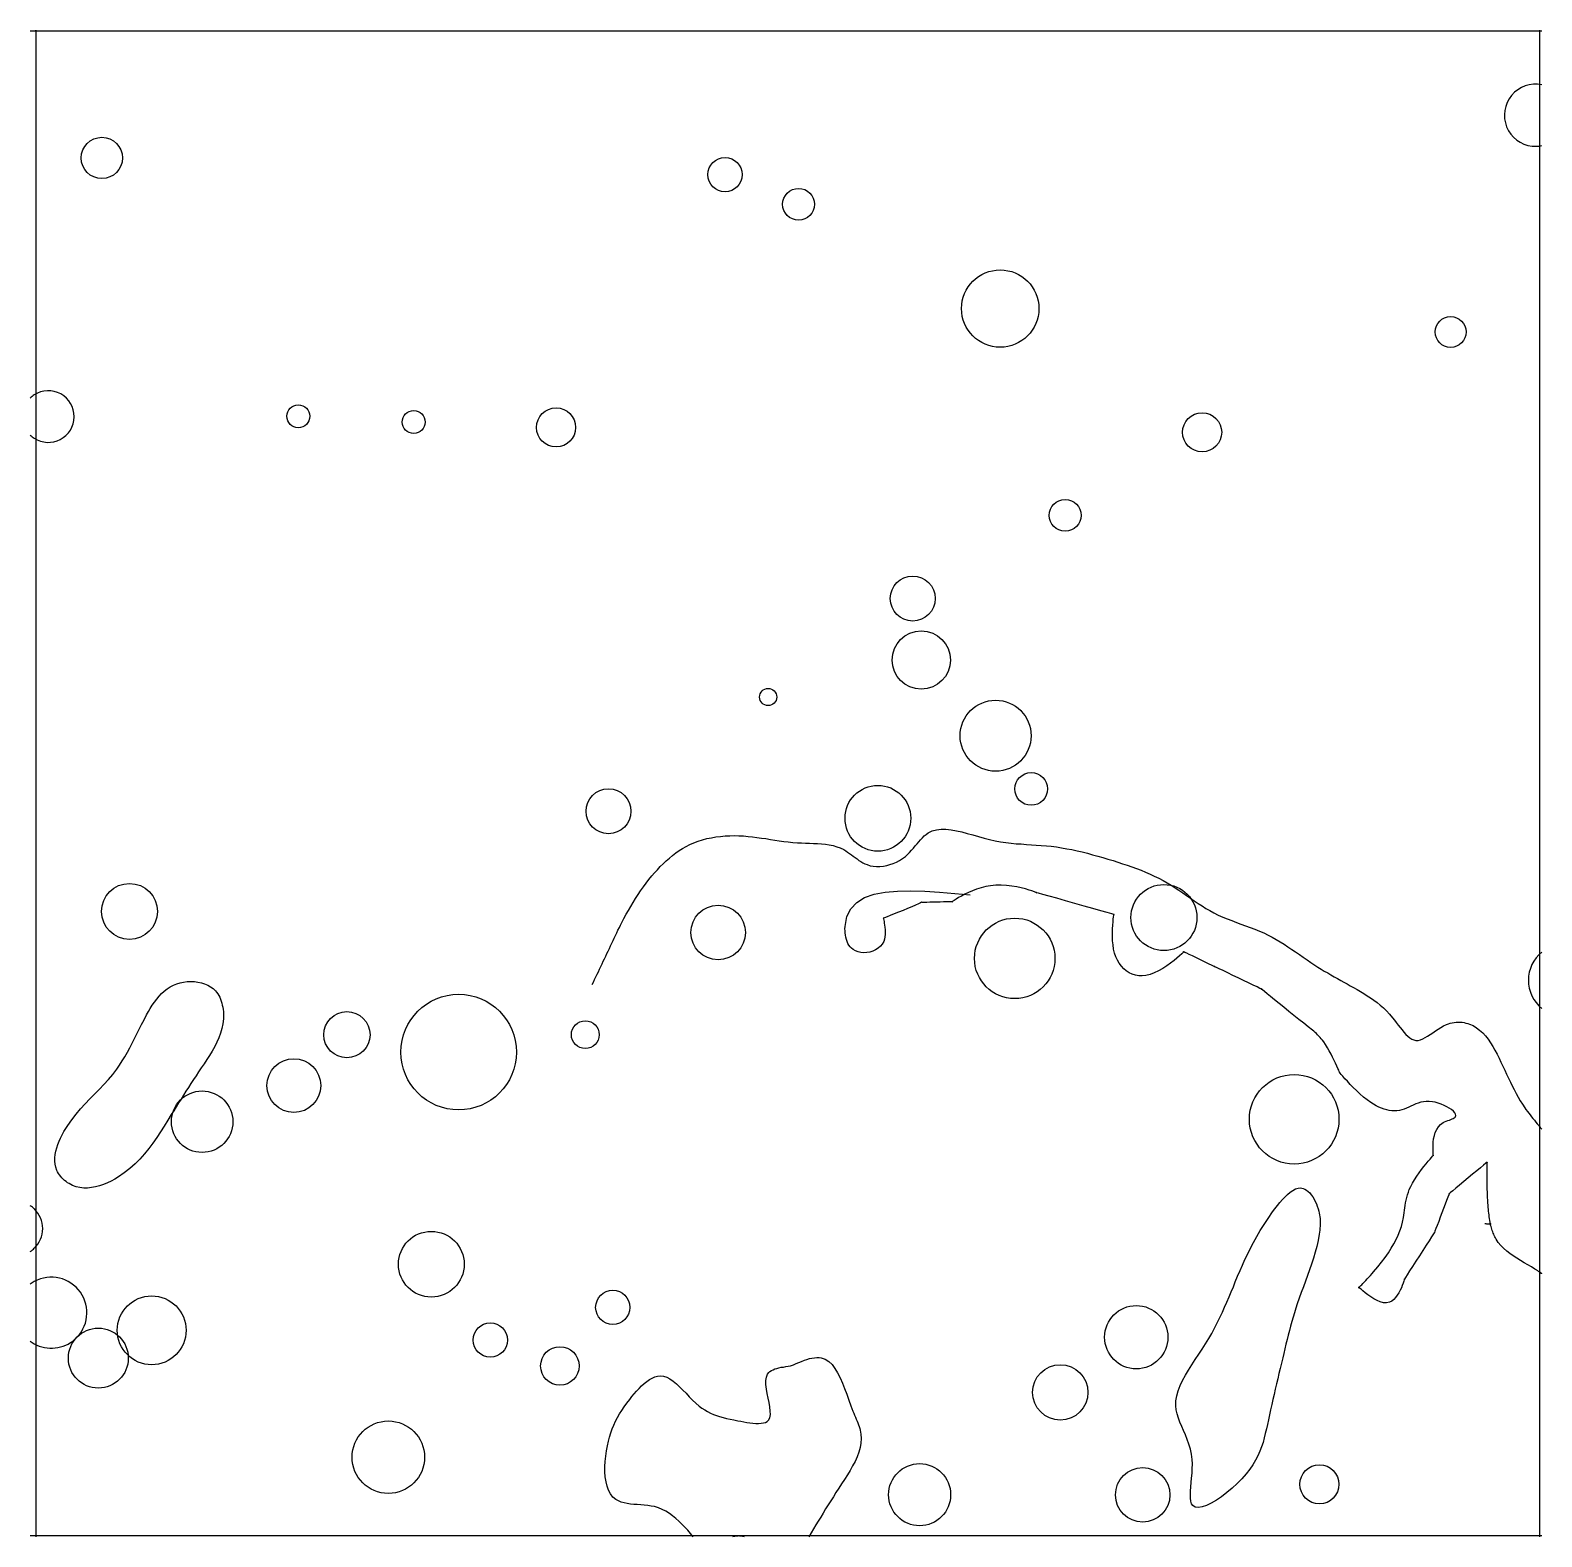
# Model space of a CAD drawing. Extents: x 10.036 to 11.025, y 4.555 to 5.54.
import ezdxf

# ---------------------------------------------------------------- set-up
doc = ezdxf.new("R2010")
doc.units = 0
doc.layers.add('LAYER1', color=7, linetype='CONTINUOUS')
doc.layers.add('LAYER12', color=5, linetype='CONTINUOUS')

msp = doc.modelspace()

# ---------------------------------------------------------------- linework, layer by layer
at = {"layer": 'LAYER1', "color": 7, "linetype": 'CONTINUOUS'}
for points in [[(10.4037, 4.9163), (10.4045, 4.9179), (10.4053, 4.9196), (10.4061, 4.9213), (10.407, 4.923), (10.4078, 4.9247), (10.4086, 4.9264), (10.4094, 4.9281), (10.4102, 4.9298), (10.411, 4.9315), (10.4118, 4.9332), (10.4126, 4.9348), (10.4134, 4.9365), (10.4142, 4.9382), (10.415, 4.9399), (10.4158, 4.9416), (10.4166, 4.9433), (10.4174, 4.945), (10.4182, 4.9467), (10.419, 4.9484), (10.4198, 4.9501), (10.4206, 4.9518), (10.4215, 4.9535), (10.4223, 4.9552), (10.4232, 4.9568), (10.4245, 4.9595), (10.426, 4.9622), (10.4274, 4.9648), (10.4289, 4.9674), (10.4305, 4.97), (10.4321, 4.9726), (10.4337, 4.9751), (10.4354, 4.9776), (10.4372, 4.9801), (10.439, 4.9825), (10.4408, 4.985), (10.4428, 4.9873), (10.4445, 4.9894), (10.4464, 4.9914), (10.4482, 4.9934), (10.4501, 4.9953), (10.4521, 4.9972), (10.4542, 4.999), (10.4563, 5.0007), (10.4584, 5.0024), (10.4606, 5.0039), (10.4629, 5.0053), (10.4652, 5.0066), (10.4676, 5.0079), (10.4703, 5.009), (10.4731, 5.0101), (10.4759, 5.011), (10.4788, 5.0117), (10.4817, 5.0123), (10.4847, 5.0128), (10.4877, 5.0132), (10.4907, 5.0135), (10.4937, 5.0136), (10.4967, 5.0137), (10.4997, 5.0136), (10.5027, 5.0135), (10.5057, 5.0132), (10.5086, 5.0129), (10.5115, 5.0125), (10.5145, 5.0121), (10.5174, 5.0117), (10.5203, 5.0112), (10.5232, 5.0108), (10.5261, 5.0103), (10.5291, 5.0099), (10.532, 5.0095), (10.535, 5.0092), (10.538, 5.009), (10.5406, 5.0089), (10.5432, 5.0088), (10.5459, 5.0087), (10.5485, 5.0086), (10.5511, 5.0085), (10.5537, 5.0083), (10.5563, 5.008), (10.5588, 5.0076), (10.5613, 5.0071), (10.5637, 5.0064), (10.566, 5.0056), (10.5683, 5.0045), (10.5696, 5.0037), (10.5708, 5.0029), (10.5721, 5.002), (10.5733, 5.0011), (10.5745, 5.0002), (10.5758, 4.9993), (10.577, 4.9984), (10.5782, 4.9975), (10.5795, 4.9967), (10.5808, 4.9959), (10.5821, 4.9952), (10.5835, 4.9947), (10.5855, 4.994), (10.5876, 4.9936), (10.5898, 4.9934), (10.5919, 4.9934), (10.5942, 4.9937), (10.5964, 4.9941), (10.5985, 4.9947), (10.6007, 4.9954), (10.6028, 4.9964), (10.6048, 4.9975), (10.6067, 4.9987), (10.6086, 5.0001), (10.61, 5.0014), (10.6113, 5.0027), (10.6126, 5.0041), (10.6138, 5.0055), (10.615, 5.0069), (10.6162, 5.0083), (10.6174, 5.0097), (10.6185, 5.011), (10.6197, 5.0123), (10.6209, 5.0135), (10.6221, 5.0145), (10.6234, 5.0154), (10.626, 5.0167), (10.6289, 5.0175), (10.6319, 5.0179), (10.6351, 5.0179), (10.6385, 5.0175), (10.642, 5.0169), (10.6455, 5.0161), (10.6491, 5.0151), (10.6528, 5.0141), (10.6564, 5.013), (10.6601, 5.012), (10.6637, 5.0111), (10.6673, 5.0103), (10.6708, 5.0097), (10.6742, 5.0092), (10.6777, 5.0088), (10.681, 5.0084), (10.6844, 5.0082), (10.6877, 5.0079), (10.691, 5.0077), (10.6942, 5.0075), (10.6975, 5.0073), (10.7008, 5.007), (10.704, 5.0067), (10.7074, 5.0063), (10.7108, 5.0057), (10.7141, 5.0051), (10.7175, 5.0045), (10.7209, 5.0038), (10.7242, 5.003), (10.7276, 5.0021), (10.731, 5.0012), (10.7344, 5.0003), (10.7377, 4.9993), (10.7411, 4.9983), (10.7444, 4.9973), (10.7475, 4.9963), (10.7506, 4.9953), (10.7536, 4.9943), (10.7567, 4.9932), (10.7597, 4.9921), (10.7627, 4.991), (10.7656, 4.9898), (10.7686, 4.9885), (10.7714, 4.9872), (10.7743, 4.9858), (10.7771, 4.9843), (10.7799, 4.9828), (10.7825, 4.9812), (10.785, 4.9796), (10.7875, 4.9779), (10.79, 4.9762), (10.7925, 4.9745), (10.795, 4.9728), (10.7975, 4.971), (10.8, 4.9693), (10.8026, 4.9677), (10.8051, 4.9661), (10.8077, 4.9646), (10.8104, 4.9632), (10.8132, 4.9617), (10.8162, 4.9604), (10.8191, 4.9592), (10.8221, 4.9581), (10.8251, 4.9569), (10.8281, 4.9558), (10.8311, 4.9547), (10.8341, 4.9536), (10.8371, 4.9525), (10.8401, 4.9513), (10.843, 4.95), (10.8458, 4.9486), (10.8485, 4.9473), (10.8511, 4.9458), (10.8537, 4.9443), (10.8563, 4.9427), (10.8588, 4.941), (10.8613, 4.9393), (10.8638, 4.9376), (10.8663, 4.9359), (10.8688, 4.9341), (10.8713, 4.9324), (10.8738, 4.9307), (10.8763, 4.929), (10.8784, 4.9277), (10.8805, 4.9264), (10.8826, 4.9251), (10.8848, 4.9239), (10.8869, 4.9226), (10.889, 4.9214), (10.8912, 4.9202), (10.8933, 4.919), (10.8954, 4.9179), (10.8975, 4.9167), (10.8996, 4.9155), (10.9017, 4.9143), (10.904, 4.9131), (10.9063, 4.9118), (10.9085, 4.9104), (10.9107, 4.909), (10.9129, 4.9076), (10.915, 4.9061), (10.9171, 4.9045), (10.9192, 4.9028), (10.9213, 4.901), (10.9233, 4.899), (10.9253, 4.8969), (10.9272, 4.8946), (10.9285, 4.893), (10.9297, 4.8914), (10.931, 4.8898), (10.9322, 4.8881), (10.9335, 4.8866), (10.9347, 4.8851), (10.936, 4.8837), (10.9373, 4.8825), (10.9385, 4.8815), (10.9399, 4.8806), (10.9412, 4.8801), (10.9425, 4.8798), (10.944, 4.8798), (10.9455, 4.8802), (10.947, 4.8808), (10.9486, 4.8816), (10.9502, 4.8825), (10.9519, 4.8836), (10.9535, 4.8848), (10.9553, 4.886), (10.957, 4.8872), (10.9588, 4.8883), (10.9606, 4.8893), (10.9625, 4.8902), (10.9638, 4.8907), (10.965, 4.891), (10.9663, 4.8913), (10.9676, 4.8915), (10.9689, 4.8917), (10.9702, 4.8917), (10.9715, 4.8917), (10.9728, 4.8916), (10.974, 4.8914), (10.9752, 4.8911), (10.9764, 4.8908), (10.9776, 4.8904), (10.9799, 4.8894), (10.9822, 4.888), (10.9842, 4.8865), (10.9862, 4.8847), (10.988, 4.8827), (10.9897, 4.8805), (10.9913, 4.8782), (10.9928, 4.8758), (10.9942, 4.8733), (10.9956, 4.8708), (10.9969, 4.8682), (10.9981, 4.8656), (10.9994, 4.8629), (11.0006, 4.8603), (11.0018, 4.8577), (11.003, 4.8551), (11.0043, 4.8525), (11.0055, 4.85), (11.0067, 4.8476), (11.008, 4.8451), (11.0093, 4.8427), (11.0107, 4.8403), (11.0122, 4.838), (11.0137, 4.8357), (11.0145, 4.8345), (11.0154, 4.8333), (11.0163, 4.8321), (11.0172, 4.831), (11.0181, 4.8298), (11.019, 4.8286), (11.02, 4.8275), (11.0209, 4.8263), (11.0219, 4.8252), (11.0229, 4.8241)], [(10.5952, 4.9537), (10.5953, 4.9521), (10.5954, 4.9506), (10.5953, 4.949), (10.5952, 4.9475), (10.5949, 4.9459), (10.5944, 4.9445), (10.5935, 4.9428), (10.5922, 4.9413), (10.5908, 4.94), (10.5891, 4.9389), (10.5873, 4.9381), (10.5854, 4.9375), (10.5834, 4.9372), (10.5814, 4.9371), (10.5795, 4.9373), (10.5776, 4.9377), (10.5759, 4.9383), (10.5744, 4.9392), (10.5733, 4.94), (10.5724, 4.941), (10.5716, 4.9421), (10.571, 4.9432), (10.5704, 4.9445), (10.57, 4.9458), (10.5696, 4.9472), (10.5694, 4.9486), (10.5692, 4.95), (10.5691, 4.9514), (10.569, 4.9528), (10.5691, 4.9542), (10.5702, 4.9607), (10.5728, 4.9659), (10.5768, 4.97), (10.5819, 4.9731), (10.5882, 4.9753), (10.5954, 4.9767), (10.6034, 4.9774), (10.6121, 4.9776), (10.6213, 4.9773), (10.631, 4.9767), (10.6409, 4.9758), (10.6509, 4.9749)], [(10.7769, 4.9268), (10.7742, 4.9252), (10.7714, 4.9239), (10.7686, 4.9228), (10.7658, 4.9222), (10.7635, 4.9219), (10.7612, 4.922), (10.759, 4.9224), (10.757, 4.9231), (10.755, 4.924), (10.7531, 4.9252), (10.7514, 4.9266), (10.7499, 4.9283), (10.7485, 4.9302), (10.7473, 4.9322), (10.7462, 4.9345), (10.7454, 4.9369), (10.7448, 4.9395), (10.7444, 4.9422), (10.7441, 4.9449), (10.744, 4.9476), (10.744, 4.9503), (10.7441, 4.9528), (10.7442, 4.9551), (10.7444, 4.9572), (10.7446, 4.959), (10.7448, 4.9605), (10.7449, 4.9615), (10.745, 4.9621), (10.745, 4.9621), (10.745, 4.9622), (10.745, 4.9622), (10.745, 4.9622), (10.745, 4.9622), (10.745, 4.9622), (10.745, 4.9622), (10.745, 4.9622), (10.745, 4.9621), (10.745, 4.9621), (10.745, 4.9621), (10.745, 4.9621), (10.745, 4.9621), (10.745, 4.9621), (10.745, 4.9621), (10.745, 4.962), (10.745, 4.962), (10.745, 4.9621), (10.745, 4.9621), (10.745, 4.9621), (10.745, 4.9621), (10.745, 4.9621), (10.745, 4.9621), (10.745, 4.9621), (10.745, 4.9621), (10.745, 4.9621), (10.745, 4.9621), (10.745, 4.9621), (10.745, 4.9621), (10.745, 4.9621), (10.745, 4.9621), (10.745, 4.9621), (10.745, 4.9621), (10.745, 4.9621), (10.745, 4.9621), (10.745, 4.9621), (10.745, 4.9621), (10.745, 4.9621), (10.745, 4.9621), (10.745, 4.9621), (10.745, 4.9621), (10.745, 4.9621), (10.745, 4.9621), (10.745, 4.9621), (10.745, 4.9621), (10.745, 4.9621), (10.745, 4.9621), (10.745, 4.9621), (10.745, 4.9621), (10.745, 4.9621), (10.7451, 4.9621), (10.7451, 4.9621), (10.7451, 4.9621), (10.7451, 4.9621), (10.7451, 4.9621), (10.7451, 4.9621), (10.7451, 4.9621), (10.7451, 4.9621), (10.7451, 4.9621), (10.745, 4.9621), (10.7436, 4.9625), (10.7406, 4.9633), (10.7364, 4.9645), (10.7312, 4.966), (10.7255, 4.9676), (10.7194, 4.9693), (10.7134, 4.9711), (10.7077, 4.9727), (10.7026, 4.9741), (10.6985, 4.9752), (10.6957, 4.976), (10.6945, 4.9763), (10.6945, 4.9764), (10.6944, 4.9764), (10.6944, 4.9763), (10.6944, 4.9763), (10.6945, 4.9763), (10.6945, 4.9763), (10.6945, 4.9763), (10.6945, 4.9763), (10.6945, 4.9763), (10.6945, 4.9763), (10.6945, 4.9763), (10.6945, 4.9763), (10.694, 4.9765), (10.693, 4.9769), (10.6914, 4.9775), (10.6895, 4.9781), (10.6871, 4.9788), (10.6844, 4.9795), (10.6814, 4.9801), (10.6782, 4.9806), (10.6748, 4.981), (10.6713, 4.9812), (10.6678, 4.9812), (10.6642, 4.9809), (10.6611, 4.9803), (10.6581, 4.9796), (10.6552, 4.9786), (10.6524, 4.9776), (10.6498, 4.9764), (10.6474, 4.9753), (10.6453, 4.9741), (10.6434, 4.9731), (10.6418, 4.9721), (10.6406, 4.9713), (10.6397, 4.9707), (10.6392, 4.9704), (10.6392, 4.9704), (10.6392, 4.9704), (10.6392, 4.9704), (10.6392, 4.9704), (10.6392, 4.9704), (10.6392, 4.9704), (10.6392, 4.9704), (10.6392, 4.9704), (10.6392, 4.9704), (10.6392, 4.9704), (10.6392, 4.9704), (10.6392, 4.9704), (10.6392, 4.9704), (10.6393, 4.9704), (10.6393, 4.9704), (10.6393, 4.9704), (10.6393, 4.9704), (10.6393, 4.9704), (10.6393, 4.9704), (10.6393, 4.9704), (10.6392, 4.9704), (10.6392, 4.9704), (10.6392, 4.9704), (10.6392, 4.9704), (10.6392, 4.9704), (10.6392, 4.9704), (10.6392, 4.9704), (10.6392, 4.9704), (10.6392, 4.9704), (10.6392, 4.9704), (10.6393, 4.9704), (10.6393, 4.9704), (10.6393, 4.9704), (10.6392, 4.9704), (10.6392, 4.9704), (10.6392, 4.9704), (10.6392, 4.9704), (10.6392, 4.9704), (10.6392, 4.9704), (10.6392, 4.9704), (10.6392, 4.9704), (10.6392, 4.9704), (10.6392, 4.9704), (10.6392, 4.9704), (10.6392, 4.9704), (10.6392, 4.9704), (10.6392, 4.9704), (10.6392, 4.9704), (10.6393, 4.9704), (10.6393, 4.9704), (10.6393, 4.9704), (10.6394, 4.9704), (10.6394, 4.9704), (10.6394, 4.9704), (10.6395, 4.9704), (10.6395, 4.9704), (10.6394, 4.9704), (10.6394, 4.9704), (10.6393, 4.9704), (10.6392, 4.9704), (10.6385, 4.9704), (10.6372, 4.9704), (10.6355, 4.9703), (10.6335, 4.9703), (10.6313, 4.9702), (10.629, 4.9701), (10.6267, 4.9701), (10.6245, 4.9701), (10.6226, 4.97), (10.621, 4.97), (10.6198, 4.97), (10.6191, 4.9701), (10.6191, 4.9701), (10.619, 4.9701), (10.619, 4.9701), (10.619, 4.9701), (10.619, 4.9701), (10.6191, 4.9702), (10.6191, 4.9702), (10.6191, 4.9702), (10.6191, 4.9701), (10.6191, 4.9701), (10.6191, 4.9701), (10.6191, 4.9701), (10.6185, 4.9697), (10.6171, 4.9691), (10.6151, 4.9682), (10.6127, 4.9672), (10.61, 4.966), (10.6071, 4.9648), (10.6041, 4.9636), (10.6013, 4.9625), (10.5987, 4.9615), (10.5966, 4.9606), (10.595, 4.96), (10.5941, 4.9596), (10.5941, 4.9596), (10.594, 4.9596), (10.594, 4.9596), (10.594, 4.9596), (10.594, 4.9596), (10.594, 4.9596), (10.594, 4.9596), (10.594, 4.9596), (10.5941, 4.9596), (10.5941, 4.9596), (10.5941, 4.9596), (10.5941, 4.9596), (10.5942, 4.9596), (10.5942, 4.9596), (10.5942, 4.9596), (10.5942, 4.9596), (10.5942, 4.9596), (10.5942, 4.9596), (10.5942, 4.9596), (10.5942, 4.9596), (10.5942, 4.9596), (10.5942, 4.9596), (10.5941, 4.9596), (10.5941, 4.9596), (10.5941, 4.9596), (10.5941, 4.9596), (10.5941, 4.9596), (10.5941, 4.9596), (10.5941, 4.9596), (10.5941, 4.9596), (10.5941, 4.9596), (10.5941, 4.9596), (10.5941, 4.9596), (10.5941, 4.9596), (10.5941, 4.9596), (10.5941, 4.9596), (10.5941, 4.9596), (10.5941, 4.9596), (10.5941, 4.9596), (10.5942, 4.9596), (10.5942, 4.9596), (10.5942, 4.9596), (10.5942, 4.9596), (10.5942, 4.9596), (10.5942, 4.9596), (10.5942, 4.9596), (10.5941, 4.9596), (10.5941, 4.9596), (10.5941, 4.9596), (10.5941, 4.9597), (10.5941, 4.9597), (10.5941, 4.9597), (10.5941, 4.9598), (10.5941, 4.9598), (10.5941, 4.9598), (10.5941, 4.9598), (10.5941, 4.9598), (10.5941, 4.9597), (10.5941, 4.9597), (10.5941, 4.9596), (10.5943, 4.9592), (10.5944, 4.9584), (10.5946, 4.9575), (10.5948, 4.9564), (10.595, 4.9551), (10.5952, 4.9537)], [(10.9376, 4.7805), (10.9382, 4.7823), (10.9391, 4.7842), (10.9403, 4.7864), (10.9416, 4.7887), (10.9431, 4.791), (10.9446, 4.7932), (10.9462, 4.7953), (10.9478, 4.7973), (10.9492, 4.7991), (10.9506, 4.8007), (10.9518, 4.8021), (10.9527, 4.8032), (10.9534, 4.804), (10.9538, 4.8045), (10.9539, 4.8046), (10.9539, 4.8046), (10.9539, 4.8046), (10.9539, 4.8046), (10.9539, 4.8047), (10.9539, 4.8047), (10.9539, 4.8046), (10.9539, 4.8046), (10.9539, 4.8046), (10.9539, 4.8046), (10.9538, 4.8046), (10.9538, 4.8045), (10.9538, 4.8045), (10.9538, 4.8044), (10.9538, 4.8044), (10.9538, 4.8044), (10.9538, 4.8044), (10.9538, 4.8043), (10.9538, 4.8043), (10.9538, 4.8043), (10.9538, 4.8044), (10.9538, 4.8044), (10.9538, 4.8044), (10.9538, 4.8045), (10.9538, 4.8052), (10.9537, 4.8062), (10.9537, 4.8076), (10.9537, 4.8093), (10.9537, 4.8112), (10.9539, 4.8132), (10.9541, 4.8153), (10.9546, 4.8175), (10.9552, 4.8195), (10.9561, 4.8215), (10.9572, 4.8232), (10.9585, 4.8247), (10.9594, 4.8254), (10.9604, 4.826), (10.9613, 4.8265), (10.9624, 4.827), (10.9634, 4.8274), (10.9644, 4.8277), (10.9653, 4.8281), (10.9662, 4.8284), (10.9669, 4.8288), (10.9676, 4.8291), (10.9681, 4.8295), (10.9685, 4.8299), (10.9687, 4.8307), (10.9685, 4.8315), (10.9679, 4.8325), (10.967, 4.8335), (10.9658, 4.8345), (10.9643, 4.8355), (10.9627, 4.8364), (10.9609, 4.8373), (10.959, 4.8381), (10.9571, 4.8388), (10.9551, 4.8394), (10.9533, 4.8397), (10.9512, 4.8399), (10.9493, 4.8399), (10.9474, 4.8397), (10.9457, 4.8393), (10.944, 4.8388), (10.9424, 4.8382), (10.9408, 4.8375), (10.9393, 4.8368), (10.9378, 4.8361), (10.9363, 4.8354), (10.9348, 4.8349), (10.9332, 4.8344), (10.9317, 4.834), (10.9301, 4.8338), (10.9285, 4.8337), (10.9268, 4.8338), (10.9251, 4.834), (10.9235, 4.8343), (10.9218, 4.8348), (10.92, 4.8354), (10.9183, 4.8361), (10.9165, 4.837), (10.9148, 4.838), (10.913, 4.8391), (10.9106, 4.8408), (10.9082, 4.8427), (10.9059, 4.8448), (10.9036, 4.8469), (10.9015, 4.849), (10.8995, 4.851), (10.8977, 4.853), (10.8961, 4.8547), (10.8947, 4.8563), (10.8937, 4.8575), (10.893, 4.8584), (10.8926, 4.8589), (10.8926, 4.8589), (10.8925, 4.8589), (10.8925, 4.8589), (10.8925, 4.8589), (10.8925, 4.8589), (10.8925, 4.8589), (10.8925, 4.8589), (10.8925, 4.8589), (10.8925, 4.8589), (10.8926, 4.8589), (10.8926, 4.8589), (10.8926, 4.8589), (10.8926, 4.8589), (10.8926, 4.8589), (10.8926, 4.8589), (10.8926, 4.8589), (10.8926, 4.8589), (10.8926, 4.8589), (10.8926, 4.8589), (10.8926, 4.8589), (10.8926, 4.8589), (10.8926, 4.8589), (10.8926, 4.8589), (10.8926, 4.8589), (10.8926, 4.8588), (10.8926, 4.8588), (10.8926, 4.8588), (10.8926, 4.8588), (10.8926, 4.8588), (10.8926, 4.8587), (10.8926, 4.8587), (10.8926, 4.8587), (10.8926, 4.8588), (10.8926, 4.8588), (10.8926, 4.8588), (10.8926, 4.8589), (10.8924, 4.8594), (10.892, 4.8603), (10.8914, 4.8615), (10.8908, 4.863), (10.89, 4.8648), (10.889, 4.8667), (10.888, 4.8687), (10.887, 4.8708), (10.8858, 4.873), (10.8846, 4.875), (10.8834, 4.877), (10.8822, 4.8788), (10.8814, 4.8799), (10.8806, 4.8808), (10.8798, 4.8817), (10.8791, 4.8826), (10.8782, 4.8834), (10.8774, 4.8842), (10.8766, 4.885), (10.8757, 4.8857), (10.8748, 4.8864), (10.8739, 4.8872), (10.873, 4.8879), (10.872, 4.8887), (10.8691, 4.891), (10.866, 4.8935), (10.8627, 4.8961), (10.8594, 4.8987), (10.8562, 4.9014), (10.8531, 4.9039), (10.8501, 4.9063), (10.8475, 4.9084), (10.8452, 4.9103), (10.8434, 4.9118), (10.8421, 4.9128), (10.8414, 4.9134), (10.8414, 4.9134), (10.8413, 4.9134), (10.8413, 4.9134), (10.8413, 4.9134), (10.8413, 4.9134), (10.8413, 4.9134), (10.8413, 4.9134), (10.8413, 4.9134), (10.8413, 4.9134), (10.8413, 4.9134), (10.8414, 4.9134), (10.8414, 4.9134), (10.8414, 4.9133), (10.8414, 4.9133), (10.8415, 4.9133), (10.8415, 4.9133), (10.8415, 4.9133), (10.8415, 4.9133), (10.8415, 4.9133), (10.8415, 4.9133), (10.8415, 4.9133), (10.8415, 4.9133), (10.8414, 4.9133), (10.8414, 4.9134), (10.8404, 4.9138), (10.8386, 4.9147), (10.8361, 4.9159), (10.8331, 4.9173), (10.8298, 4.9189), (10.8263, 4.9206), (10.8227, 4.9223), (10.8194, 4.9239), (10.8164, 4.9254), (10.8139, 4.9266), (10.812, 4.9275), (10.811, 4.9279), (10.8109, 4.928), (10.8109, 4.928), (10.8108, 4.928), (10.8108, 4.928), (10.8108, 4.928), (10.8108, 4.928), (10.8108, 4.928), (10.8108, 4.928), (10.8109, 4.928), (10.8109, 4.928), (10.8109, 4.928), (10.811, 4.9279), (10.811, 4.9279), (10.8111, 4.9279), (10.8111, 4.9279), (10.8111, 4.9279), (10.8112, 4.9279), (10.8112, 4.9278), (10.8112, 4.9278), (10.8112, 4.9278), (10.8112, 4.9279), (10.8111, 4.9279), (10.811, 4.9279), (10.811, 4.9279), (10.8102, 4.9283), (10.8089, 4.9289), (10.8072, 4.9297), (10.8052, 4.9307), (10.803, 4.9317), (10.8008, 4.9328), (10.7985, 4.9339), (10.7963, 4.935), (10.7943, 4.9359), (10.7926, 4.9367), (10.7914, 4.9373), (10.7907, 4.9377), (10.7906, 4.9377), (10.7906, 4.9377), (10.7905, 4.9378), (10.7905, 4.9378), (10.7905, 4.9378), (10.7905, 4.9378), (10.7906, 4.9377), (10.7906, 4.9377), (10.7906, 4.9377), (10.7906, 4.9377), (10.7907, 4.9377), (10.7907, 4.9377), (10.7907, 4.9377), (10.7907, 4.9376), (10.7907, 4.9376), (10.7907, 4.9376), (10.7907, 4.9376), (10.7907, 4.9376), (10.7907, 4.9376), (10.7907, 4.9376), (10.7907, 4.9376), (10.7907, 4.9376), (10.7907, 4.9377), (10.7907, 4.9377), (10.7907, 4.9377), (10.7907, 4.9377), (10.7907, 4.9377), (10.7907, 4.9377), (10.7907, 4.9377), (10.7907, 4.9378), (10.7908, 4.9378), (10.7908, 4.9378), (10.7908, 4.9377), (10.7907, 4.9377), (10.7907, 4.9377), (10.7907, 4.9377), (10.7902, 4.9372), (10.7893, 4.9363), (10.7879, 4.9351), (10.7862, 4.9336), (10.7843, 4.932), (10.782, 4.9302), (10.7795, 4.9285), (10.7769, 4.9268)], [(10.1573, 4.9122), (10.1581, 4.9113), (10.1588, 4.9103), (10.1595, 4.9092), (10.1601, 4.908), (10.1606, 4.9068), (10.1611, 4.9055), (10.1615, 4.9042), (10.1618, 4.9028), (10.1621, 4.9014), (10.1623, 4.9), (10.1625, 4.8986), (10.1626, 4.8972), (10.1625, 4.8939), (10.1622, 4.8907), (10.1615, 4.8876), (10.1607, 4.8845), (10.1595, 4.8815), (10.1582, 4.8786), (10.1568, 4.8757), (10.1552, 4.8728), (10.1535, 4.87), (10.1517, 4.8672), (10.1499, 4.8645), (10.148, 4.8618), (10.1463, 4.8592), (10.1446, 4.8567), (10.143, 4.8541), (10.1413, 4.8516), (10.1397, 4.849), (10.138, 4.8465), (10.1364, 4.844), (10.1348, 4.8414), (10.1332, 4.8389), (10.1316, 4.8364), (10.13, 4.8338), (10.1284, 4.8313), (10.1261, 4.8275), (10.1237, 4.8237), (10.1213, 4.8199), (10.1189, 4.8162), (10.1163, 4.8126), (10.1137, 4.809), (10.1109, 4.8055), (10.1079, 4.8022), (10.1047, 4.799), (10.1014, 4.7959), (10.0977, 4.7931), (10.0939, 4.7905), (10.0915, 4.7891), (10.0891, 4.7878), (10.0866, 4.7866), (10.0841, 4.7855), (10.0815, 4.7847), (10.0789, 4.784), (10.0763, 4.7835), (10.0737, 4.7832), (10.0712, 4.7832), (10.0686, 4.7835), (10.0662, 4.7841), (10.0638, 4.7849), (10.0627, 4.7855), (10.0616, 4.7861), (10.0606, 4.7867), (10.0596, 4.7874), (10.0586, 4.7882), (10.0577, 4.789), (10.0569, 4.7899), (10.0561, 4.7908), (10.0553, 4.7918), (10.0547, 4.7928), (10.0541, 4.7938), (10.0536, 4.7948), (10.0529, 4.7968), (10.0524, 4.7988), (10.0522, 4.8009), (10.0522, 4.803), (10.0525, 4.8052), (10.0529, 4.8073), (10.0535, 4.8095), (10.0542, 4.8117), (10.055, 4.8138), (10.056, 4.8159), (10.057, 4.818), (10.0582, 4.8201), (10.0607, 4.8241), (10.0634, 4.8279), (10.0662, 4.8315), (10.0691, 4.835), (10.0722, 4.8383), (10.0752, 4.8415), (10.0783, 4.8447), (10.0814, 4.8478), (10.0844, 4.851), (10.0873, 4.8542), (10.0901, 4.8575), (10.0927, 4.8609), (10.0946, 4.8635), (10.0964, 4.8663), (10.0981, 4.8691), (10.0997, 4.872), (10.1013, 4.875), (10.1028, 4.8779), (10.1044, 4.881), (10.1059, 4.884), (10.1074, 4.8871), (10.109, 4.8902), (10.1106, 4.8933), (10.1123, 4.8964), (10.1135, 4.8986), (10.1147, 4.9007), (10.116, 4.9028), (10.1174, 4.9048), (10.1189, 4.9068), (10.1204, 4.9087), (10.1221, 4.9104), (10.1238, 4.912), (10.1257, 4.9135), (10.1277, 4.9148), (10.1298, 4.9159), (10.132, 4.9168), (10.1342, 4.9175), (10.1365, 4.9179), (10.1388, 4.9182), (10.1411, 4.9183), (10.1435, 4.9182), (10.1458, 4.9179), (10.1481, 4.9175), (10.1502, 4.9168), (10.1523, 4.9159), (10.1541, 4.9149), (10.1558, 4.9137), (10.1573, 4.9122)], [(11.0229, 4.8241), (11.0238, 4.8229), (11.0248, 4.8218)], [(10.9911, 4.7598), (10.991, 4.7609), (10.9908, 4.7621), (10.9907, 4.7632), (10.9905, 4.7644), (10.9904, 4.7656), (10.9902, 4.7668), (10.9901, 4.7681), (10.99, 4.7693), (10.9898, 4.7707), (10.9897, 4.772), (10.9896, 4.7735), (10.9895, 4.7749), (10.9894, 4.7775), (10.9893, 4.7801), (10.9892, 4.7829), (10.9892, 4.7856), (10.9891, 4.7882), (10.9891, 4.7907), (10.9891, 4.7931), (10.9891, 4.7952), (10.9891, 4.797), (10.9891, 4.7984), (10.9891, 4.7995), (10.9891, 4.8001), (10.9891, 4.8001), (10.9891, 4.8002), (10.9891, 4.8002), (10.9891, 4.8002), (10.9891, 4.8002), (10.9891, 4.8002), (10.9891, 4.8002), (10.9891, 4.8002), (10.9891, 4.8001), (10.9891, 4.8001), (10.9891, 4.8001), (10.9891, 4.8001), (10.9891, 4.8001), (10.9891, 4.8), (10.9891, 4.8), (10.9891, 4.8), (10.9891, 4.8), (10.9891, 4.8), (10.9891, 4.8), (10.9891, 4.8), (10.9891, 4.8001), (10.9891, 4.8001), (10.9891, 4.8001), (10.9891, 4.8001), (10.9891, 4.8001), (10.9891, 4.8001), (10.9891, 4.8001), (10.9891, 4.8001), (10.9891, 4.8001), (10.9891, 4.8001), (10.9891, 4.8001), (10.9891, 4.8001), (10.9891, 4.8001), (10.9891, 4.8001), (10.9891, 4.8001), (10.9891, 4.8001), (10.9891, 4.8001), (10.9891, 4.8001), (10.9891, 4.8001), (10.9891, 4.8001), (10.9891, 4.8), (10.9891, 4.8), (10.9891, 4.8), (10.9891, 4.8), (10.9891, 4.8), (10.9891, 4.8001), (10.9891, 4.8001), (10.9891, 4.8001), (10.9891, 4.8001), (10.9892, 4.8001), (10.9892, 4.8001), (10.9892, 4.8001), (10.9892, 4.8001), (10.9892, 4.8002), (10.9892, 4.8002), (10.9892, 4.8002), (10.9892, 4.8002), (10.9892, 4.8001), (10.9892, 4.8001), (10.9891, 4.8001), (10.9883, 4.7994), (10.9868, 4.7982), (10.9848, 4.7965), (10.9823, 4.7944), (10.9796, 4.7922), (10.9767, 4.7898), (10.9738, 4.7874), (10.9711, 4.7851), (10.9686, 4.7831), (10.9666, 4.7814), (10.9651, 4.7802), (10.9643, 4.7795), (10.9643, 4.7795), (10.9642, 4.7795), (10.9642, 4.7795), (10.9642, 4.7795), (10.9642, 4.7795), (10.9642, 4.7795), (10.9642, 4.7795), (10.9642, 4.7795), (10.9643, 4.7795), (10.9643, 4.7795), (10.9643, 4.7795), (10.9643, 4.7795), (10.9643, 4.7796), (10.9643, 4.7796), (10.9643, 4.7795), (10.9643, 4.7795), (10.9643, 4.7795), (10.9643, 4.7795), (10.9643, 4.7795), (10.9643, 4.7795), (10.9643, 4.7795), (10.9643, 4.7795), (10.9643, 4.7795), (10.9643, 4.7795), (10.9643, 4.7796), (10.9643, 4.7796), (10.9643, 4.7796), (10.9643, 4.7796), (10.9643, 4.7797), (10.9644, 4.7797), (10.9644, 4.7797), (10.9644, 4.7797), (10.9644, 4.7797), (10.9643, 4.7797), (10.9643, 4.7796), (10.9643, 4.7795), (10.964, 4.7787), (10.9634, 4.7772), (10.9626, 4.7751), (10.9617, 4.7726), (10.9606, 4.7699), (10.9595, 4.767), (10.9584, 4.7641), (10.9574, 4.7613), (10.9564, 4.7588), (10.9556, 4.7567), (10.955, 4.7551), (10.9547, 4.7542), (10.9546, 4.7542), (10.9546, 4.7541), (10.9546, 4.7541), (10.9546, 4.7541), (10.9546, 4.754), (10.9546, 4.7541), (10.9546, 4.7541), (10.9546, 4.7541), (10.9546, 4.7541), (10.9546, 4.7542), (10.9546, 4.7542), (10.9547, 4.7542), (10.9547, 4.7543), (10.9547, 4.7543), (10.9547, 4.7543), (10.9547, 4.7544), (10.9547, 4.7544), (10.9547, 4.7544), (10.9547, 4.7544), (10.9547, 4.7544), (10.9547, 4.7544), (10.9547, 4.7543), (10.9547, 4.7543), (10.9547, 4.7542), (10.954, 4.7532), (10.9528, 4.7514), (10.9512, 4.7488), (10.9493, 4.7458), (10.9471, 4.7424), (10.9448, 4.7389), (10.9425, 4.7353), (10.9403, 4.732), (10.9384, 4.729), (10.9368, 4.7265), (10.9356, 4.7247), (10.935, 4.7237), (10.935, 4.7237), (10.935, 4.7237), (10.935, 4.7236), (10.935, 4.7236), (10.935, 4.7236), (10.935, 4.7236), (10.935, 4.7236), (10.935, 4.7237), (10.935, 4.7237), (10.935, 4.7237), (10.935, 4.7237), (10.935, 4.7237), (10.935, 4.7237), (10.935, 4.7238), (10.9351, 4.7238), (10.9351, 4.7238), (10.9351, 4.7238), (10.9351, 4.7238), (10.9351, 4.7238), (10.935, 4.7238), (10.935, 4.7238), (10.935, 4.7238), (10.935, 4.7237), (10.935, 4.7237), (10.935, 4.7237), (10.935, 4.7237), (10.935, 4.7237), (10.935, 4.7237), (10.935, 4.7237), (10.935, 4.7237), (10.935, 4.7237), (10.935, 4.7237), (10.935, 4.7237), (10.935, 4.7237), (10.935, 4.7237), (10.935, 4.7237), (10.935, 4.7238), (10.935, 4.7238), (10.9351, 4.7238), (10.9351, 4.7239), (10.9351, 4.7239), (10.9351, 4.7239), (10.9351, 4.7239), (10.9351, 4.7239), (10.9351, 4.7239), (10.9351, 4.7239), (10.9351, 4.7238), (10.935, 4.7237), (10.9349, 4.7232), (10.9346, 4.7223), (10.9341, 4.721), (10.9336, 4.7196), (10.933, 4.718), (10.9322, 4.7164), (10.9313, 4.7147), (10.9303, 4.7131), (10.9292, 4.7116), (10.928, 4.7103), (10.9267, 4.7092), (10.9252, 4.7085), (10.9233, 4.7081), (10.9213, 4.7082), (10.9192, 4.7088), (10.9171, 4.7096), (10.915, 4.7108), (10.913, 4.7121), (10.9111, 4.7134), (10.9094, 4.7148), (10.9078, 4.716), (10.9066, 4.7171), (10.9056, 4.7178), (10.9049, 4.7182), (10.9049, 4.7182), (10.9048, 4.7182), (10.9047, 4.7182), (10.9047, 4.7182), (10.9047, 4.7182), (10.9047, 4.7182), (10.9047, 4.7182), (10.9047, 4.7182), (10.9047, 4.7182), (10.9048, 4.7182), (10.9049, 4.7182), (10.9049, 4.7182), (10.9053, 4.7184), (10.9058, 4.7188), (10.9064, 4.7194), (10.9071, 4.72), (10.9079, 4.7208), (10.9088, 4.7218), (10.9097, 4.7227), (10.9107, 4.7238), (10.9117, 4.7249), (10.9128, 4.7261), (10.9138, 4.7273), (10.9148, 4.7284), (10.9176, 4.7317), (10.9201, 4.7348), (10.9224, 4.7379), (10.9245, 4.7409), (10.9264, 4.7438), (10.9281, 4.7467), (10.9296, 4.7495), (10.9309, 4.7524), (10.9321, 4.7552), (10.933, 4.7581), (10.9338, 4.761), (10.9344, 4.764), (10.9346, 4.7655), (10.9348, 4.7671), (10.9351, 4.7687), (10.9353, 4.7703), (10.9355, 4.7719), (10.9358, 4.7736), (10.9361, 4.7753), (10.9365, 4.777), (10.937, 4.7787), (10.9376, 4.7805)], [(10.879, 4.7681), (10.8793, 4.7669), (10.8795, 4.7657), (10.8797, 4.7645), (10.8798, 4.7632), (10.8799, 4.762), (10.8799, 4.7607), (10.8799, 4.7594), (10.8798, 4.7582), (10.8797, 4.7569), (10.8796, 4.7556), (10.8794, 4.7543), (10.8792, 4.753), (10.8785, 4.749), (10.8776, 4.745), (10.8766, 4.7412), (10.8755, 4.7373), (10.8743, 4.7335), (10.873, 4.7298), (10.8716, 4.7261), (10.8703, 4.7224), (10.8689, 4.7186), (10.8675, 4.7149), (10.8662, 4.7112), (10.8649, 4.7075), (10.8639, 4.7046), (10.863, 4.7017), (10.8622, 4.6988), (10.8613, 4.6959), (10.8605, 4.693), (10.8598, 4.69), (10.859, 4.687), (10.8583, 4.6841), (10.8575, 4.6811), (10.8568, 4.6781), (10.8561, 4.6751), (10.8554, 4.6721), (10.8546, 4.6687), (10.8538, 4.6653), (10.8529, 4.6619), (10.8521, 4.6585), (10.8513, 4.6551), (10.8505, 4.6517), (10.8497, 4.6483), (10.8489, 4.645), (10.8482, 4.6416), (10.8474, 4.6383), (10.8467, 4.635), (10.846, 4.6317), (10.8454, 4.6287), (10.8447, 4.6258), (10.844, 4.6228), (10.8433, 4.6199), (10.8425, 4.6169), (10.8415, 4.614), (10.8404, 4.6111), (10.8391, 4.6081), (10.8376, 4.6052), (10.8358, 4.6022), (10.8338, 4.5993), (10.8315, 4.5963), (10.8287, 4.5931), (10.8256, 4.59), (10.8223, 4.5869), (10.8189, 4.5841), (10.8154, 4.5814), (10.812, 4.5791), (10.8087, 4.5772), (10.8055, 4.5757), (10.8027, 4.5748), (10.8002, 4.5744), (10.7981, 4.5746), (10.7966, 4.5756), (10.7958, 4.5768), (10.7953, 4.5784), (10.7951, 4.5804), (10.795, 4.5826), (10.7951, 4.5851), (10.7953, 4.5878), (10.7956, 4.5907), (10.7958, 4.5936), (10.7961, 4.5967), (10.7962, 4.5997), (10.7963, 4.6028), (10.7961, 4.6058), (10.7957, 4.6092), (10.795, 4.6125), (10.794, 4.6157), (10.793, 4.6188), (10.7918, 4.6218), (10.7906, 4.6246), (10.7894, 4.6274), (10.7882, 4.6301), (10.7872, 4.6328), (10.7864, 4.6355), (10.7858, 4.6381), (10.7855, 4.6408), (10.7855, 4.6441), (10.7861, 4.6474), (10.787, 4.6507), (10.7883, 4.6541), (10.7899, 4.6574), (10.7917, 4.6608), (10.7937, 4.6642), (10.7959, 4.6676), (10.7982, 4.671), (10.8005, 4.6745), (10.8027, 4.6779), (10.8049, 4.6814), (10.807, 4.6848), (10.809, 4.6882), (10.8108, 4.6917), (10.8126, 4.6951), (10.8143, 4.6985), (10.8159, 4.702), (10.8174, 4.7053), (10.8189, 4.7087), (10.8203, 4.7121), (10.8217, 4.7154), (10.8231, 4.7187), (10.8244, 4.7219), (10.8259, 4.7256), (10.8275, 4.7293), (10.8291, 4.7329), (10.8307, 4.7366), (10.8325, 4.7403), (10.8343, 4.744), (10.8363, 4.7477), (10.8384, 4.7515), (10.8407, 4.7554), (10.8432, 4.7593), (10.8459, 4.7634), (10.8488, 4.7676), (10.8503, 4.7697), (10.8519, 4.7717), (10.8535, 4.7738), (10.8552, 4.7757), (10.8569, 4.7775), (10.8586, 4.7791), (10.8603, 4.7805), (10.862, 4.7817), (10.8637, 4.7826), (10.8654, 4.7831), (10.867, 4.7833), (10.8687, 4.783), (10.8698, 4.7825), (10.8709, 4.7819), (10.872, 4.781), (10.8731, 4.78), (10.8741, 4.7788), (10.875, 4.7774), (10.8759, 4.776), (10.8767, 4.7745), (10.8774, 4.7729), (10.878, 4.7713), (10.8785, 4.7697), (10.879, 4.7681)], [(10.9876, 4.76), (10.988, 4.76), (10.9883, 4.76), (10.9887, 4.7599), (10.989, 4.7599), (10.9893, 4.7599), (10.9897, 4.7599), (10.99, 4.7599), (10.9902, 4.7598), (10.9905, 4.7598), (10.9907, 4.7598), (10.991, 4.7598), (10.9911, 4.7598), (10.9913, 4.7598), (10.9915, 4.7598), (10.9915, 4.7597), (10.9916, 4.7597), (10.9916, 4.7597), (10.9916, 4.7597), (10.9916, 4.7597), (10.9915, 4.7598), (10.9914, 4.7598), (10.9913, 4.7598), (10.9912, 4.7598), (10.9911, 4.7598)], [(11.0245, 4.7274), (11.0242, 4.7277), (11.0239, 4.7279), (11.0235, 4.7281), (11.0232, 4.7284), (11.0228, 4.7286), (11.0225, 4.7288), (11.0222, 4.729), (11.0218, 4.7293), (11.0215, 4.7295), (11.0211, 4.7297), (11.0208, 4.7299), (11.0204, 4.7302), (11.0181, 4.7316), (11.0157, 4.733), (11.0133, 4.7344), (11.0109, 4.7358), (11.0086, 4.7373), (11.0062, 4.7388), (11.004, 4.7404), (11.0019, 4.742), (10.9999, 4.7438), (10.998, 4.7457), (10.9964, 4.7477), (10.995, 4.7499), (10.9946, 4.7506), (10.9942, 4.7514), (10.9938, 4.7522), (10.9935, 4.753), (10.9931, 4.7538), (10.9928, 4.7546), (10.9925, 4.7555), (10.9922, 4.7563), (10.9919, 4.7572), (10.9917, 4.758), (10.9914, 4.7589), (10.9911, 4.7598)], [(11.0248, 4.7272), (11.0248, 4.7273), (11.0248, 4.7273), (11.0247, 4.7273), (11.0247, 4.7273), (11.0247, 4.7273), (11.0247, 4.7273), (11.0246, 4.7274), (11.0246, 4.7274), (11.0246, 4.7274), (11.0246, 4.7274), (11.0246, 4.7274), (11.0245, 4.7274), (11.0243, 4.7276), (11.0241, 4.7277), (11.024, 4.7278), (11.0239, 4.7279), (11.0239, 4.7279), (11.0239, 4.7279), (11.0239, 4.7278), (11.024, 4.7278), (11.0241, 4.7277), (11.0243, 4.7276), (11.0244, 4.7275), (11.0245, 4.7274)], [(11.0245, 4.7274), (11.0245, 4.7274), (11.0245, 4.7274), (11.0245, 4.7274), (11.0245, 4.7274), (11.0245, 4.7274), (11.0245, 4.7274), (11.0245, 4.7274), (11.0245, 4.7274), (11.0245, 4.7274), (11.0245, 4.7274), (11.0245, 4.7274), (11.0245, 4.7274), (11.0245, 4.7274), (11.0245, 4.7274), (11.0245, 4.7274), (11.0245, 4.7274), (11.0245, 4.7274), (11.0245, 4.7274), (11.0245, 4.7274), (11.0245, 4.7274), (11.0245, 4.7274), (11.0245, 4.7274), (11.0245, 4.7274), (11.0245, 4.7274)], [(11.0248, 4.7272), (11.0248, 4.7272), (11.0248, 4.7272), (11.0248, 4.7272), (11.0248, 4.7272), (11.0248, 4.7272), (11.0248, 4.7272), (11.0248, 4.7272), (11.0248, 4.7272), (11.0248, 4.7272), (11.0248, 4.7272), (11.0248, 4.7272), (11.0248, 4.7272), (11.0248, 4.7272), (11.0248, 4.7272), (11.0248, 4.7272), (11.0248, 4.7272), (11.0248, 4.7272), (11.0248, 4.7272), (11.0248, 4.7272), (11.0248, 4.7272), (11.0248, 4.7272), (11.0248, 4.7272), (11.0248, 4.7272), (11.0248, 4.7272)], [(10.4698, 4.5552), (10.468, 4.5574), (10.4662, 4.5595), (10.4643, 4.5615), (10.4624, 4.5635), (10.4604, 4.5654), (10.4584, 4.5672), (10.4563, 4.5689), (10.4542, 4.5705), (10.4519, 4.5719), (10.4496, 4.5731), (10.4471, 4.5741), (10.4445, 4.5749), (10.4423, 4.5753), (10.4401, 4.5757), (10.4378, 4.5759), (10.4355, 4.5761), (10.4332, 4.5763), (10.431, 4.5764), (10.4288, 4.5766), (10.4266, 4.5769), (10.4246, 4.5773), (10.4227, 4.5779), (10.4209, 4.5786), (10.4193, 4.5795), (10.4173, 4.5811), (10.4157, 4.5832), (10.4145, 4.5856), (10.4135, 4.5883), (10.4128, 4.5912), (10.4123, 4.5944), (10.4121, 4.5977), (10.4121, 4.6011), (10.4123, 4.6045), (10.4126, 4.608), (10.4131, 4.6113), (10.4137, 4.6146), (10.4143, 4.6176), (10.4151, 4.6204), (10.4159, 4.6231), (10.4168, 4.6257), (10.4179, 4.6282), (10.419, 4.6307), (10.4203, 4.6331), (10.4216, 4.6355), (10.4231, 4.6378), (10.4247, 4.6402), (10.4264, 4.6426), (10.4283, 4.645), (10.4297, 4.6469), (10.4312, 4.6487), (10.4328, 4.6505), (10.4344, 4.6522), (10.436, 4.6539), (10.4377, 4.6554), (10.4394, 4.6568), (10.4412, 4.658), (10.4429, 4.659), (10.4447, 4.6598), (10.4464, 4.6603), (10.4481, 4.6604), (10.4503, 4.6602), (10.4525, 4.6595), (10.4546, 4.6584), (10.4567, 4.6569), (10.4588, 4.6552), (10.4609, 4.6532), (10.463, 4.6511), (10.4651, 4.649), (10.4672, 4.6468), (10.4693, 4.6446), (10.4715, 4.6426), (10.4736, 4.6407), (10.4754, 4.6393), (10.4773, 4.6381), (10.4791, 4.637), (10.4811, 4.6361), (10.483, 4.6352), (10.485, 4.6345), (10.4871, 4.6338), (10.4893, 4.6332), (10.4916, 4.6326), (10.4939, 4.6321), (10.4964, 4.6316), (10.4989, 4.6311), (10.5009, 4.6307), (10.5029, 4.6303), (10.5049, 4.63), (10.5069, 4.6297), (10.5089, 4.6294), (10.5107, 4.6293), (10.5125, 4.6293), (10.5142, 4.6294), (10.5157, 4.6296), (10.517, 4.63), (10.5181, 4.6306), (10.519, 4.6314), (10.5199, 4.633), (10.5203, 4.6351), (10.5202, 4.6374), (10.5199, 4.6401), (10.5194, 4.6429), (10.5188, 4.6459), (10.5182, 4.6489), (10.5177, 4.6518), (10.5173, 4.6547), (10.5173, 4.6573), (10.5177, 4.6596), (10.5185, 4.6616), (10.5192, 4.6625), (10.52, 4.6632), (10.521, 4.6639), (10.5221, 4.6644), (10.5233, 4.6649), (10.5246, 4.6653), (10.5259, 4.6657), (10.5274, 4.666), (10.5289, 4.6662), (10.5304, 4.6665), (10.532, 4.6667), (10.5335, 4.6669)], [(10.5335, 4.6669), (10.5353, 4.6677), (10.5372, 4.6685), (10.5389, 4.6692), (10.5407, 4.6699), (10.5425, 4.6706), (10.5442, 4.6712), (10.5459, 4.6717), (10.5475, 4.672), (10.5491, 4.6723), (10.5507, 4.6724), (10.5521, 4.6724), (10.5536, 4.6722), (10.5561, 4.6713), (10.5585, 4.6699), (10.5606, 4.6678), (10.5625, 4.6653), (10.5642, 4.6624), (10.5659, 4.6592), (10.5674, 4.6557), (10.5688, 4.6521), (10.5702, 4.6484), (10.5715, 4.6446), (10.5729, 4.6409), (10.5743, 4.6373), (10.5748, 4.636), (10.5754, 4.6347), (10.5759, 4.6334), (10.5765, 4.6321), (10.577, 4.6308), (10.5775, 4.6296), (10.5779, 4.6284), (10.5784, 4.6272), (10.5787, 4.626), (10.5791, 4.6248), (10.5793, 4.6235), (10.5795, 4.6223), (10.5797, 4.6194), (10.5795, 4.6165), (10.579, 4.6135), (10.5781, 4.6105), (10.577, 4.6075), (10.5757, 4.6045), (10.5741, 4.6016), (10.5725, 4.5986), (10.5707, 4.5956), (10.5688, 4.5927), (10.5669, 4.5898), (10.565, 4.5869), (10.5632, 4.5841), (10.5615, 4.5814), (10.5598, 4.5787), (10.5581, 4.576), (10.5564, 4.5734), (10.5548, 4.5707), (10.5532, 4.5681), (10.5516, 4.5655), (10.55, 4.563), (10.5485, 4.5604), (10.5469, 4.5578), (10.5454, 4.5552)], [(10.0362, 4.5561), (10.0388, 4.5561)], [(10.0388, 4.5561), (10.0428, 4.5561)], [(10.0428, 4.5561), (11.0248, 4.5561)], [(10.5033, 4.5552), (10.503, 4.5553), (10.5028, 4.5553), (10.5025, 4.5554), (10.5022, 4.5554), (10.502, 4.5555), (10.5017, 4.5555), (10.5015, 4.5555), (10.5012, 4.5556), (10.5009, 4.5556), (10.5007, 4.5556), (10.5004, 4.5556), (10.5001, 4.5557), (10.4998, 4.5557), (10.4994, 4.5557), (10.499, 4.5556), (10.4986, 4.5556), (10.4983, 4.5556), (10.4979, 4.5556), (10.4975, 4.5555), (10.4971, 4.5555), (10.4968, 4.5554), (10.4964, 4.5554), (10.496, 4.5553), (10.4956, 4.5552)]]:
    msp.add_lwpolyline(points, dxfattribs=at)
for centre, radius in [((10.083, 5.4568), 0.0135), ((10.4906, 5.4459), 0.0112), ((10.5387, 5.4265), 0.0104), ((10.6706, 5.3583), 0.0253), ((10.9652, 5.343), 0.0101), ((10.2115, 5.2879), 0.0075), ((10.287, 5.2841), 0.0075), ((10.3801, 5.2806), 0.0128), ((10.8027, 5.2774), 0.0128), ((10.7131, 5.2231), 0.0104), ((10.6134, 5.1687), 0.0147), ((10.619, 5.1285), 0.0191), ((10.5188, 5.1043), 0.0056), ((10.6676, 5.079), 0.0232), ((10.6909, 5.0442), 0.0107), ((10.4144, 5.0296), 0.0147), ((10.5906, 5.025), 0.0215), ((10.1011, 4.9641), 0.0183), ((10.7777, 4.9601), 0.0216), ((10.4861, 4.9503), 0.0178), ((10.6801, 4.9334), 0.0263), ((10.3164, 4.8721), 0.0378), ((10.2433, 4.8835), 0.0151), ((10.3992, 4.8835), 0.0091), ((10.2086, 4.8502), 0.0176), ((10.8629, 4.8282), 0.0293), ((10.1486, 4.8266), 0.0201), ((10.2985, 4.7334), 0.0215), ((10.4172, 4.7052), 0.0112), ((10.1156, 4.6902), 0.0225), ((10.7596, 4.6857), 0.0207), ((10.0807, 4.672), 0.0196), ((10.3371, 4.6838), 0.0112), ((10.3826, 4.6669), 0.0126), ((10.7099, 4.6496), 0.0181), ((10.2704, 4.6072), 0.0237), ((10.6179, 4.5827), 0.0203), ((10.7638, 4.5826), 0.0178), ((10.8794, 4.5895), 0.0128)]:
    msp.add_circle(centre, radius, dxfattribs=at)
for centre, radius, start, end in [((11.0207, 5.4847), 0.0203, 78.2425, -96.1987), ((11.0207, 5.4847), 0.0203, -96.1978, -78.2439), ((10.048, 5.2877), 0.0169, 122.9068, 134.3839), ((10.048, 5.2877), 0.0169, -62.4876, 122.9166), ((10.048, 5.2877), 0.0169, -134.3748, -122.8997), ((10.048, 5.2877), 0.0169, -122.9068, -62.4855), ((11.04, 4.9191), 0.0239, 129.4914, -129.4914), ((10.0265, 4.7567), 0.0178, 46.1027, 56.9542), ((10.0265, 4.7567), 0.0178, -46.0931, 46.1018), ((10.0265, 4.7567), 0.0178, -56.9627, -46.1048), ((10.05, 4.7017), 0.0232, 118.8796, 126.6255), ((10.05, 4.7017), 0.0232, -48.4424, 118.8796), ((10.05, 4.7017), 0.0232, -126.6276, -118.8793), ((10.05, 4.7017), 0.0232, -118.8796, -48.4424)]:
    msp.add_arc(centre, radius, start, end, dxfattribs=at)
at = {"layer": 'LAYER12', "color": 5, "linetype": 'CONTINUOUS'}
for points in [[(10.0388, 5.5398), (10.0362, 5.5398)], [(10.0388, 5.5398), (10.0388, 5.5398)], [(10.0398, 5.5398), (10.0388, 5.5398)], [(10.0398, 5.5399), (10.0398, 5.5403)], [(10.0398, 5.5403), (10.0398, 5.5403)], [(10.0398, 5.5403), (10.0398, 5.5403)], [(10.0398, 5.5403), (10.0398, 5.5403)], [(10.0398, 5.5403), (10.0398, 5.5403)], [(10.0398, 5.5403), (10.0398, 4.5571)], [(10.0398, 5.5403), (10.0398, 5.5403)], [(10.0398, 5.5403), (10.0398, 5.5403)], [(10.0398, 5.5403), (10.0398, 5.5399)], [(11.0213, 5.5398), (10.0398, 5.5398)], [(10.0398, 5.5398), (10.0398, 5.5398)], [(10.0398, 5.5398), (10.0398, 5.5398)], [(11.0248, 5.5398), (11.0213, 5.5398)], [(11.0235, 4.5552), (11.0235, 5.5403)], [(11.0235, 5.5403), (11.0235, 5.5403)], [(11.0235, 5.5403), (11.0235, 5.5403)], [(11.0248, 5.5398), (11.0248, 5.5398)], [(10.0362, 4.5561), (10.0388, 4.5561)], [(10.0388, 4.5561), (10.0428, 4.5561)], [(10.0398, 4.5571), (10.0398, 4.5552)], [(10.0428, 4.5561), (11.0248, 4.5561)]]:
    msp.add_lwpolyline(points, dxfattribs=at)

doc.saveas('drawing.dxf')
